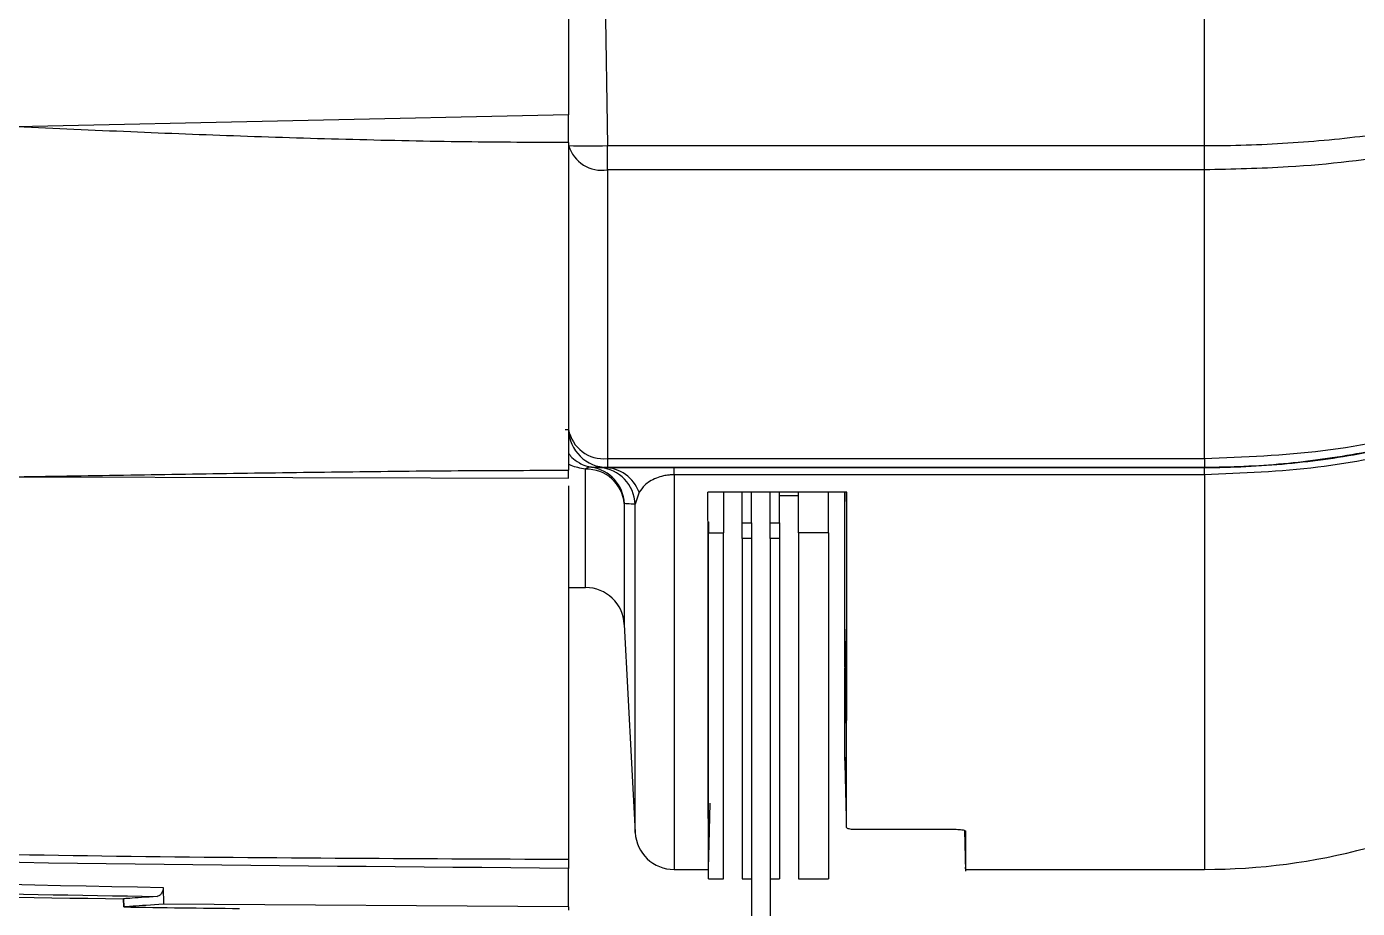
# Model space of a CAD drawing. Extents: x 7 to 113, y 1 to 87.
# Drawn here: x 16.105 to 18.229, y 33.396 to 34.804 of the extents above; entities that cross this region are included whole.
import ezdxf

# ---------------------------------------------------------------- set-up
doc = ezdxf.new("R2010")
doc.units = 0
doc.header["$MEASUREMENT"] = 0
doc.layers.add('OBJECT', color=7, linetype='CONTINUOUS')

msp = doc.modelspace()

# ---------------------------------------------------------------- linework, layer by layer
at = {"layer": 'OBJECT'}
for p, q in [((17.0269, 34.9492), (17.0321, 34.6139)), ((16.9701, 34.831), (16.9701, 34.6633)), ((17.985, 34.6139), (17.985, 34.8237)), ((16.9701, 34.6633), (16.0901, 34.6439)), ((16.9701, 34.6188), (16.9701, 34.0956)), ((17.0321, 34.6139), (17.985, 34.6139)), ((17.0321, 34.5753), (17.0321, 34.6139)), ((17.985, 34.5753), (17.985, 34.6139)), ((17.985, 34.5753), (17.0321, 34.5753)), ((17.0321, 34.5753), (17.0321, 34.1143)), ((17.985, 34.1143), (17.985, 34.5753)), ((16.9648, 34.1606), (16.9701, 34.1608)), ((17.0321, 34.1143), (17.985, 34.1143)), ((17.0321, 34.1143), (17.0321, 34.1001)), ((17.985, 34.1143), (17.985, 34.1001)), ((16.9972, 33.9082), (16.9972, 34.0972)), ((17.0201, 34.1002), (17.0269, 34.1)), ((17.0321, 34.1001), (17.0269, 34.1)), ((17.985, 34.1001), (17.0321, 34.1001)), ((17.1384, 34.1), (17.985, 34.1)), ((17.1384, 34.0884), (17.1384, 34.1)), ((17.985, 34.1001), (17.985, 34.1)), ((17.985, 34.0884), (17.985, 34.1)), ((16.0901, 34.0853), (16.9701, 34.0827)), ((16.9701, 34.0707), (16.9701, 33.4745)), ((17.985, 34.0884), (17.1384, 34.0884)), ((17.1384, 34.0884), (17.1384, 33.4582)), ((17.985, 34.0884), (17.985, 33.4582)), ((17.0827, 34.0605), (17.0765, 34.0412)), ((17.4144, 34.0605), (17.1926, 34.0605)), ((17.2172, 34.0605), (17.2172, 33.9954)), ((17.2472, 34.0117), (17.2472, 34.0605)), ((17.2621, 34.0117), (17.2621, 34.0605)), ((17.2921, 34.0117), (17.2921, 34.0605)), ((17.307, 34.0117), (17.307, 34.0605)), ((17.307, 34.0554), (17.337, 34.0554)), ((17.337, 33.9954), (17.337, 34.0605)), ((17.385, 33.9954), (17.385, 34.0605)), ((17.411, 33.8554), (17.411, 34.0605)), ((17.4143, 34.03), (17.4135, 34.0605)), ((17.0591, 34.0423), (17.0591, 33.8495)), ((17.0765, 33.517), (17.0765, 34.0412)), ((17.1932, 34.0134), (17.1932, 33.9954)), ((17.2472, 34.0117), (17.2621, 34.0117)), ((17.2472, 33.9865), (17.2472, 34.0117)), ((17.2621, 34.0117), (17.2621, 33.9865)), ((17.2921, 34.0117), (17.307, 34.0117)), ((17.2921, 33.9865), (17.2921, 34.0117)), ((17.307, 34.0117), (17.307, 33.9865)), ((17.1932, 33.9954), (17.2172, 33.9954)), ((17.1932, 33.4432), (17.1932, 33.9954)), ((17.2172, 33.4432), (17.2172, 33.9954)), ((17.2621, 33.9865), (17.2472, 33.9865)), ((17.2472, 33.9865), (17.2472, 33.4432)), ((17.2621, 33.9865), (17.2621, 33.4747)), ((17.307, 33.9865), (17.2921, 33.9865)), ((17.2921, 33.9865), (17.2921, 33.4747)), ((17.307, 33.9865), (17.307, 33.4432)), ((17.385, 33.9954), (17.337, 33.9954)), ((17.337, 33.9954), (17.337, 33.4432)), ((17.385, 33.9954), (17.385, 33.4432)), ((16.9701, 33.9082), (16.9972, 33.9082)), ((17.0591, 33.8495), (17.0765, 33.517)), ((17.411, 33.8518), (17.411, 33.8554)), ((17.414, 33.737), (17.411, 33.8518)), ((17.411, 33.7925), (17.411, 33.8518)), ((17.4139, 33.6798), (17.411, 33.7925)), ((17.411, 33.6485), (17.411, 33.7795)), ((17.411, 33.645), (17.411, 33.6485)), ((17.4138, 33.5407), (17.411, 33.6485)), ((17.4289, 33.5222), (17.5887, 33.5222)), ((17.6021, 33.5206), (17.6038, 33.4556)), ((17.2621, 33.4747), (17.2621, 33.2932)), ((17.2921, 33.4747), (17.2921, 33.2932)), ((16.9701, 33.3985), (16.9701, 33.4599)), ((17.1384, 33.4582), (17.1932, 33.4582)), ((17.6037, 33.4582), (17.985, 33.4582)), ((17.1932, 33.4432), (17.2172, 33.4432)), ((17.2472, 33.4432), (17.2621, 33.4432)), ((17.2921, 33.4432), (17.307, 33.4432)), ((17.337, 33.4432), (17.385, 33.4432)), ((16.2598, 33.4112), (16.2601, 33.3982)), ((16.2598, 33.4112), (16.2598, 33.4112)), ((16.2601, 33.3982), (16.2598, 33.4112)), ((16.3231, 33.4294), (16.3234, 33.4025)), ((16.2601, 33.3982), (16.2601, 33.3982)), ((16.9701, 33.3985), (16.3234, 33.4025)), ((16.9701, 33.3985), (16.9701, 33.3932))]:
    msp.add_line(p, q, dxfattribs=at)
at = {"layer": 'OBJECT', "flags": 128}
msp.add_lwpolyline([(17.1933, 33.4602), (17.1943, 33.4987), (17.196, 33.564)], dxfattribs=at)
at = {"layer": 'OBJECT'}
for centre, radius, start, end in [((17.0018, 35.5443), 0.9309, 268.0505, 271.866), ((17.0233, 34.6302), 0.0556, 197.0327, 279.1644), ((17.026, 34.1708), 0.0568, 190.0796, 276.148), ((17.0321, 34.1621), 0.062, 181.1515, 269.9959), ((17.0057, 34.0877), 0.0128, 84.8258, 132.1274), ((16.999, 34.0369), 0.0603, 5.1122, 91.7207), ((16.9972, 34.0392), 0.062, 2.8, 80.9514), ((17.0146, 34.0384), 0.062, 2.5108, 84.8718), ((17.0263, 34.04), 0.0599, 19.9391, 89.4289), ((16.9972, 33.8462), 0.062, 3, 90), ((17.985, 34.4582), 1, 270, 300), ((17.1384, 33.5202), 0.062, 183, 270), ((16.9701, 84.0662), 50.66, 268.16308, 269.19659), ((16.9701, 84.0532), 50.66, 269.19697, 269.40622)]:
    msp.add_arc(centre, radius, start, end, dxfattribs=at)
for points, knots in [([(17.985, 34.6139), (17.985, 34.6139), (18.0295, 34.6139), (18.1184, 34.6168), (18.2471, 34.629), (18.3691, 34.6493), (18.4464, 34.6636), (18.4832, 34.6741), (18.4832, 34.6741)], [0, 0, 0, 0, 0.000005, 0.2589, 0.517796, 0.758901, 0.999996, 1, 1, 1, 1]), ([(16.9701, 34.6188), (16.9152, 34.619), (16.8003, 34.6195), (16.6257, 34.6232), (16.4477, 34.6287), (16.2692, 34.6357), (16.1505, 34.6411), (16.0901, 34.6439)], [0, 0, 0, 0, 0.187145, 0.391348, 0.595125, 0.793954, 1, 1, 1, 1]), ([(16.9701, 34.6188), (16.9701, 34.6245), (16.9701, 34.6358), (16.9701, 34.6519), (16.9701, 34.6609), (16.9701, 34.6633)], [0, 0, 0, 0, 0.425026, 0.850044, 1, 1, 1, 1]), ([(18.4862, 34.6394), (18.4281, 34.6259), (18.3101, 34.5986), (18.1393, 34.5785), (18.0297, 34.5763), (17.985, 34.5753)], [0, 0, 0, 0, 0.3653922, 0.741453, 1, 1, 1, 1]), ([(17.985, 34.1143), (18.0483, 34.1168), (18.1767, 34.122), (18.3463, 34.1576), (18.4471, 34.1951), (18.4884, 34.2105)], [0, 0, 0, 0, 0.364471, 0.739445, 1, 1, 1, 1]), ([(18.485, 34.196), (18.485, 34.196), (18.4434, 34.1857), (18.3645, 34.1482), (18.2379, 34.122), (18.1114, 34.1037), (18.0271, 34.1001), (17.985, 34.1001), (17.985, 34.1001)], [0, 0, 0, 0, 0.000005, 0.255831, 0.511647, 0.755821, 0.999995, 1, 1, 1, 1]), ([(17.985, 34.1), (17.985, 34.1), (18.0291, 34.1), (18.1174, 34.1044), (18.2469, 34.1222), (18.3693, 34.1553), (18.4499, 34.1759), (18.485, 34.196), (18.485, 34.196)], [0, 0, 0, 0, 0.000004, 0.252523, 0.505041, 0.752516, 0.999995, 1, 1, 1, 1]), ([(18.4782, 34.1827), (18.4292, 34.1648), (18.3299, 34.1285), (18.1626, 34.0953), (18.0456, 34.0907), (17.985, 34.0884)], [0, 0, 0, 0, 0.319293, 0.647815, 1, 1, 1, 1]), ([(16.9701, 34.1234), (16.9717, 34.1209), (16.9753, 34.1151), (16.9849, 34.1084), (16.9949, 34.1031), (17.0037, 34.1012), (17.0069, 34.1005)], [0, 0, 0, 0, 0.293555, 0.667633, 0.881097, 1, 1, 1, 1]), ([(16.0901, 34.0853), (16.1505, 34.0862), (16.2692, 34.0881), (16.4477, 34.091), (16.6257, 34.0934), (16.8003, 34.0952), (16.9152, 34.0955), (16.9701, 34.0956)], [0, 0, 0, 0, 0.206023, 0.404822, 0.608638, 0.812834, 1, 1, 1, 1]), ([(16.9972, 34.0972), (16.9888, 34.0988), (16.9781, 34.1008), (16.9715, 34.1044), (16.9701, 34.1052)], [0, 0, 0, 0, 0.7857473, 1, 1, 1, 1]), ([(16.9701, 34.0827), (16.9701, 34.0826), (16.9701, 34.0824), (16.9701, 34.0888), (16.9701, 34.0942), (16.9701, 34.0956)], [0, 0, 0, 0, 0.425021, 0.850046, 1, 1, 1, 1]), ([(17.0069, 34.1005), (17.0075, 34.1004), (17.0105, 34.1004), (17.015, 34.1003), (17.0193, 34.1002), (17.0201, 34.1002)], [0, 0, 0, 0, 0.169099, 0.845499, 1, 1, 1, 1]), ([(17.0269, 34.1), (17.0364, 34.1), (17.0497, 34.1), (17.0848, 34.1), (17.1115, 34.1), (17.1307, 34.1), (17.1384, 34.1)], [0, 0, 0, 0, 0.484963, 0.675898, 0.868393, 1, 1, 1, 1]), ([(17.1384, 34.0884), (17.1357, 34.0883), (17.1296, 34.0881), (17.1195, 34.0863), (17.1038, 34.0812), (17.0909, 34.072), (17.0853, 34.0642), (17.0827, 34.0605)], [0, 0, 0, 0, 0.064308, 0.1443238, 0.2802274, 0.6533153, 1, 1, 1, 1]), ([(17.1932, 33.4602), (17.1932, 33.4609), (17.1932, 33.4626), (17.1932, 33.4936), (17.1932, 33.5473), (17.1931, 33.6258), (17.193, 33.7334), (17.1928, 33.8742), (17.1927, 33.9936), (17.1926, 34.0591), (17.1926, 34.0605)], [0, 0, 0, 0, 0.113345, 0.250064, 0.386783, 0.527474, 0.668166, 0.831402, 0.996274, 1, 1, 1, 1]), ([(17.4143, 34.03), (17.4143, 34.032), (17.4143, 34.036), (17.4143, 34.0421), (17.4144, 34.0488), (17.4144, 34.0549), (17.4144, 34.0591), (17.4144, 34.0605)], [0, 0, 0, 0, 0.198922, 0.397845, 0.596771, 0.859233, 1, 1, 1, 1]), ([(17.0765, 34.0412), (17.0742, 34.0413), (17.0674, 34.0416), (17.0624, 34.042), (17.0591, 34.0423)], [0, 0, 0, 0, 0.3384401, 1, 1, 1, 1]), ([(17.414, 33.737), (17.414, 33.7582), (17.4141, 33.8008), (17.4142, 33.8946), (17.4143, 33.9762), (17.4143, 34.03)], [0, 0, 0, 0, 0.25383, 0.507659, 1, 1, 1, 1]), ([(11.0832, 33.8181), (11.3157, 33.7917), (11.7886, 33.7382), (12.5112, 33.6695), (13.2581, 33.6086), (14.0075, 33.5592), (14.7527, 33.5211), (15.4873, 33.4944), (16.227, 33.4776), (16.7219, 33.4755), (16.9701, 33.4745)], [0, 0, 0, 0, 0.118989, 0.241992, 0.369009, 0.500039, 0.623805, 0.748387, 0.873785, 1, 1, 1, 1]), ([(16.9701, 33.4599), (16.4782, 33.464), (15.4944, 33.472), (14.0201, 33.5396), (12.5481, 33.644), (11.5703, 33.7504), (11.0814, 33.8036)], [0, 0, 0, 0, 0.25003, 0.500058, 0.750055, 1, 1, 1, 1]), ([(11.0832, 33.7542), (11.321, 33.7273), (11.8049, 33.6726), (12.5445, 33.6026), (13.2995, 33.5418), (14.0556, 33.4926), (14.8068, 33.4551), (15.5573, 33.428), (16.0605, 33.4193), (16.3133, 33.415)], [0, 0, 0, 0, 0.136957, 0.278626, 0.425005, 0.570315, 0.712103, 0.855331, 1, 1, 1, 1]), ([(11.0849, 33.7686), (11.5199, 33.7209), (12.3899, 33.6255), (13.6992, 33.5261), (15.0104, 33.4558), (15.8855, 33.4382), (16.3231, 33.4294)], [0, 0, 0, 0, 0.249981, 0.5, 0.749995, 1, 1, 1, 1]), ([(17.4139, 33.6798), (17.4139, 33.6844), (17.414, 33.6935), (17.414, 33.7123), (17.414, 33.7271), (17.414, 33.737)], [0, 0, 0, 0, 0.2514926, 0.5029859, 1, 1, 1, 1]), ([(17.4138, 33.5407), (17.4138, 33.55), (17.4138, 33.5687), (17.4139, 33.6123), (17.4139, 33.6529), (17.4139, 33.6798)], [0, 0, 0, 0, 0.251571, 0.503142, 1, 1, 1, 1]), ([(17.411, 33.6319), (17.411, 33.6324), (17.411, 33.6345), (17.411, 33.6388), (17.411, 33.6427), (17.411, 33.645)], [0, 0, 0, 0, 0.125776, 0.500813, 1, 1, 1, 1]), ([(17.4138, 33.5253), (17.4138, 33.5258), (17.4138, 33.5278), (17.4138, 33.5328), (17.4138, 33.5376), (17.4138, 33.5407)], [0, 0, 0, 0, 0.104843, 0.416864, 1, 1, 1, 1]), ([(17.4138, 33.5253), (17.414, 33.5249), (17.4143, 33.5242), (17.417, 33.5233), (17.4209, 33.5226), (17.4251, 33.5223), (17.4278, 33.5223), (17.4289, 33.5222)], [0, 0, 0, 0, 0.218408, 0.436844, 0.654255, 0.868855, 1, 1, 1, 1]), ([(17.5887, 33.5222), (17.5904, 33.5222), (17.5937, 33.5221), (17.5982, 33.5216), (17.6016, 33.5209), (17.6035, 33.5201), (17.6037, 33.5195), (17.6038, 33.5193)], [0, 0, 0, 0, 0.210781, 0.421491, 0.634056, 0.849646, 1, 1, 1, 1]), ([(17.6038, 33.5193), (17.6038, 33.5044), (17.6038, 33.4745), (17.6037, 33.456), (17.6037, 33.4608), (17.6037, 33.4619)], [0, 0, 0, 0, 0.430496, 0.863934, 1, 1, 1, 1]), ([(16.9701, 33.4745), (16.9701, 33.4743), (16.9701, 33.4739), (16.9701, 33.4723), (16.9701, 33.4708), (16.9701, 33.4689), (16.9701, 33.4669), (16.9701, 33.4639), (16.9701, 33.4615), (16.9701, 33.4599)], [0, 0, 0, 0, 0.226959, 0.339219, 0.451486, 0.563736, 0.675991, 0.78826, 1, 1, 1, 1]), ([(16.3133, 33.415), (16.2961, 33.4138), (16.2671, 33.4118), (16.2619, 33.4114), (16.2598, 33.4112)], [0, 0, 0, 0, 0.593401, 1, 1, 1, 1]), ([(16.3231, 33.4294), (16.323, 33.428), (16.3229, 33.4259), (16.322, 33.4227), (16.3209, 33.4204), (16.3195, 33.4183), (16.318, 33.4169), (16.3159, 33.4154), (16.3143, 33.4151), (16.3133, 33.415)], [0, 0, 0, 0, 0.171872, 0.256728, 0.427736, 0.526486, 0.654996, 0.783434, 1, 1, 1, 1]), ([(16.3234, 33.4025), (16.3046, 33.4013), (16.2698, 33.399), (16.2632, 33.3985), (16.2601, 33.3982)], [0, 0, 0, 0, 0.54186, 1, 1, 1, 1])]:
    msp.add_open_spline(points, degree=3, knots=knots, dxfattribs=at)

doc.saveas('drawing.dxf')
